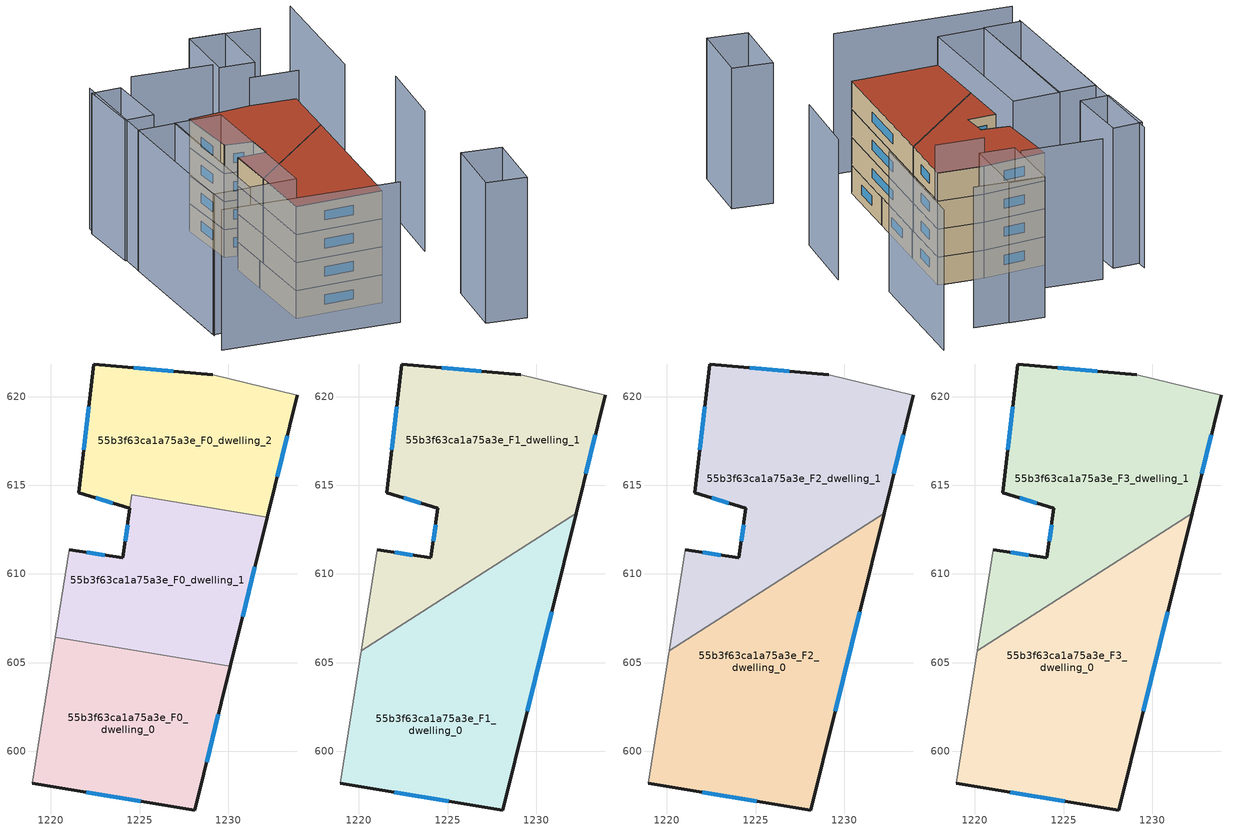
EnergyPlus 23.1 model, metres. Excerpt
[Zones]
55b3f63ca1a75a3e_F0_dwelling_0
 floor ground (EU_floor_Construction): 1230.11,604.8 1228.11,596.68 1218.95,598.2 1220.24,606.43 z0
 wall outside (EU_wall_Construction): 1218.95,598.2 1228.11,596.68 1230.11,604.8 z0:3
 wall to 55b3f63ca1a75a3e_F0_dwelling_1 (EU_wall_Construction): 1230.11,604.8 1220.24,606.43 z0:3
 wall adiabatic (EU_wall_Construction): 1220.24,606.43 1218.95,598.2 z0:3
 window (EU_Window_Construction): 1228.78,599.39 1229.44,602.09 / 1222,597.7 1225.05,597.19 z1:2
55b3f63ca1a75a3e_F0_dwelling_1
 floor ground (EU_floor_Construction): 1232.19,613.21 1230.11,604.8 1220.24,606.43 1221.02,611.35 1224.06,610.92 1224.55,614.47 z0
 wall outside (EU_wall_Construction): 1230.11,604.8 1232.19,613.21 / 1224.45,613.71 1224.06,610.92 1221.02,611.35 z0:3
 wall adiabatic (EU_wall_Construction): 1221.02,611.35 1220.24,606.43 z0:3
 wall to 55b3f63ca1a75a3e_F0_dwelling_2 (EU_wall_Construction): 1232.19,613.21 1224.56,614.47 / 1224.55,614.47 1224.45,613.71 z0:3
 window (EU_Window_Construction): 1230.8,607.6 1231.5,610.4 / 1223.04,611.07 1222.03,611.21 / 1224.32,612.78 1224.19,611.85 z1:2
55b3f63ca1a75a3e_F0_dwelling_2
 floor ground (EU_floor_Construction): 1233.89,620.07 1232.19,613.21 1224.55,614.47 1224.45,613.71 1221.58,614.57 1222.42,621.84 1229.14,621.22 z0
 wall outside (EU_wall_Construction): 1229.14,621.22 1222.42,621.84 1221.58,614.57 1224.45,613.71 / 1232.19,613.21 1233.89,620.07 z0:3
 wall adiabatic (EU_wall_Construction): 1233.89,620.07 1229.14,621.22 z0:3
 window (EU_Window_Construction): 1226.9,621.43 1224.66,621.64 / 1232.76,615.5 1233.32,617.79 / 1222.53,614.29 1223.49,614 / 1222.14,619.42 1221.86,617 z1:2
55b3f63ca1a75a3e_F1_dwelling_0
 floor to 55b3f63ca1a75a3e_F0_dwelling_0 (EU_floor_Construction): 1230.11,604.8 1228.11,596.68 1218.95,598.2 1220.12,605.66 1221.11,606.29 z3
 floor to 55b3f63ca1a75a3e_F0_dwelling_1 (EU_floor_Construction): 1232.19,613.21 1230.11,604.8 1221.11,606.29 1231.95,613.25 z3
 floor to 55b3f63ca1a75a3e_F0_dwelling_2 (EU_floor_Construction): 1232.25,613.44 1232.19,613.21 1231.95,613.25 z3
 wall outside (EU_wall_Construction): 1218.95,598.2 1228.11,596.68 1232.25,613.44 z3:6
 wall to 55b3f63ca1a75a3e_F1_dwelling_1 (EU_wall_Construction): 1232.25,613.44 1220.12,605.66 z3:6
 wall adiabatic (EU_wall_Construction): 1220.12,605.66 1218.95,598.2 z3:6
 window (EU_Window_Construction): 1229.49,602.27 1230.87,607.85 / 1222,597.7 1225.05,597.19 z4:5
55b3f63ca1a75a3e_F1_dwelling_1
 floor to 55b3f63ca1a75a3e_F0_dwelling_1 (EU_floor_Construction): 1231.95,613.25 1221.11,606.29 1220.24,606.43 1221.02,611.35 1224.06,610.92 1224.56,614.47 z3
 floor to 55b3f63ca1a75a3e_F0_dwelling_2 (EU_floor_Construction): 1233.89,620.07 1232.25,613.44 1231.95,613.25 1224.55,614.47 1224.45,613.71 1221.58,614.57 1222.42,621.84 1229.14,621.22 z3
 floor to 55b3f63ca1a75a3e_F0_dwelling_0 (EU_floor_Construction): 1221.11,606.29 1220.12,605.66 1220.24,606.43 z3
 wall outside (EU_wall_Construction): 1229.14,621.22 1222.42,621.84 1221.58,614.57 1224.45,613.71 1224.06,610.92 1221.02,611.35 / 1232.25,613.44 1233.89,620.07 z3:6
 wall adiabatic (EU_wall_Construction): 1221.02,611.35 1220.12,605.66 / 1233.89,620.07 1229.14,621.22 z3:6
 window (EU_Window_Construction): 1223.04,611.07 1222.03,611.21 / 1224.32,612.78 1224.19,611.85 / 1222.53,614.29 1223.49,614 / 1222.14,619.42 1221.86,617 / 1226.9,621.43 1224.66,621.64 / 1232.79,615.65 1233.34,617.86 z4:5
55b3f63ca1a75a3e_F2_dwelling_0
 floor to 55b3f63ca1a75a3e_F1_dwelling_0 (EU_floor_Construction): 1232.25,613.44 1228.11,596.68 1218.95,598.2 1220.12,605.66 z6
 wall outside (EU_wall_Construction): 1218.95,598.2 1228.11,596.68 1232.25,613.44 z6:9
 wall to 55b3f63ca1a75a3e_F2_dwelling_1 (EU_wall_Construction): 1232.25,613.44 1220.12,605.66 z6:9
 wall adiabatic (EU_wall_Construction): 1220.12,605.66 1218.95,598.2 z6:9
 window (EU_Window_Construction): 1229.49,602.27 1230.87,607.85 / 1222,597.7 1225.05,597.19 z7:8
55b3f63ca1a75a3e_F2_dwelling_1
 floor to 55b3f63ca1a75a3e_F1_dwelling_1 (EU_floor_Construction): 1233.89,620.07 1232.25,613.44 1220.12,605.66 1221.02,611.35 1224.06,610.92 1224.45,613.71 1221.58,614.57 1222.42,621.84 1229.14,621.22 z6
 wall outside (EU_wall_Construction): 1229.14,621.22 1222.42,621.84 1221.58,614.57 1224.45,613.71 1224.06,610.92 1221.02,611.35 / 1232.25,613.44 1233.89,620.07 z6:9
 wall adiabatic (EU_wall_Construction): 1221.02,611.35 1220.12,605.66 / 1233.89,620.07 1229.14,621.22 z6:9
 window (EU_Window_Construction): 1223.04,611.07 1222.03,611.21 / 1224.32,612.78 1224.19,611.85 / 1222.53,614.29 1223.49,614 / 1222.14,619.42 1221.86,617 / 1226.9,621.43 1224.66,621.64 / 1232.79,615.65 1233.34,617.86 z7:8
55b3f63ca1a75a3e_F3_dwelling_0
 floor to 55b3f63ca1a75a3e_F2_dwelling_0 (EU_floor_Construction): 1232.25,613.44 1228.11,596.68 1218.95,598.2 1220.12,605.66 z9
 wall outside (EU_wall_Construction): 1218.95,598.2 1228.11,596.68 1232.25,613.44 z9:12
 wall to 55b3f63ca1a75a3e_F3_dwelling_1 (EU_wall_Construction): 1232.25,613.44 1220.12,605.66 z9:12
 wall adiabatic (EU_wall_Construction): 1220.12,605.66 1218.95,598.2 z9:12
 window (EU_Window_Construction): 1229.49,602.27 1230.87,607.85 / 1222,597.7 1225.05,597.19 z10:11
 roof outside (EU_roof_Construction): 1228.11,596.68 1232.25,613.44 1220.12,605.66 1218.95,598.2 z12
55b3f63ca1a75a3e_F3_dwelling_1
 floor to 55b3f63ca1a75a3e_F2_dwelling_1 (EU_floor_Construction): 1233.89,620.07 1232.25,613.44 1220.12,605.66 1221.02,611.35 1224.06,610.92 1224.45,613.71 1221.58,614.57 1222.42,621.84 1229.14,621.22 z9
 wall outside (EU_wall_Construction): 1229.14,621.22 1222.42,621.84 1221.58,614.57 1224.45,613.71 1224.06,610.92 1221.02,611.35 / 1232.25,613.44 1233.89,620.07 z9:12
 wall adiabatic (EU_wall_Construction): 1221.02,611.35 1220.12,605.66 / 1233.89,620.07 1229.14,621.22 z9:12
 window (EU_Window_Construction): 1223.04,611.07 1222.03,611.21 / 1224.32,612.78 1224.19,611.85 / 1222.53,614.29 1223.49,614 / 1222.14,619.42 1221.86,617 / 1226.9,621.43 1224.66,621.64 / 1232.79,615.65 1233.34,617.86 z10:11
 roof outside (EU_roof_Construction): 1232.25,613.44 1233.89,620.07 1229.14,621.22 1222.42,621.84 1221.58,614.57 1224.45,613.71 1224.06,610.92 1221.02,611.35 1220.12,605.66 z12
shading: 1238.71,604.81 1241.12,613.41 / 1208.62,595.98 1226.93,591.74 / 1214.71,627.86 1209.96,599.24 / 1238.69,618.75 1242.35,633.53 / 1234.15,620 1229.14,621.22 / 1227.9,625.85 1219.69,627.95 / 1236.85,630.69 1229.64,632.4 / 1239.94,593.16 1237.82,585.69 / 1237.82,585.69 1233.7,586.86 / 1233.7,586.86 1235.82,594.33 / 1235.82,594.33 1239.94,593.16 / 1221.7,615.34 1218.94,598.15 / 1218.94,598.15 1213.97,598.94 / 1213.97,598.94 1216.73,616.14 / 1216.73,616.14 1221.7,615.34 / 1210.01,599.53 1212.85,616.68 / 1212.85,616.68 1216.83,616.02 / 1216.83,616.02 1213.98,598.87 / 1213.98,598.87 1210.01,599.53 / 1217.32,626.32 1216.25,619 / 1216.25,619 1213.15,619.46 / 1213.15,619.46 1214.22,626.78 / 1214.22,626.78 1217.32,626.32 / 1228.02,624.87 1229.59,632.43 / 1229.59,632.43 1233.27,631.66 / 1233.27,631.66 1231.7,624.11 / 1231.7,624.11 1228.02,624.87 z0:15
[Building]
EU S2 Campaign: North Axis=0; Terrain=City; Solar Distribution=FullExterior
[Site:Location]
Bologna: Latitude=44.5; Longitude=11.25; Time Zone=1; Elevation=37
[SizingPeriod:WeatherFileDays]
AnnualSizingPeriod: Begin Month=1; Begin Day of Month=1; End Month=12; End Day of Month=31; Day of Week for Start Day=Monday; Use Weather File Daylight Saving Period=No; Use Weather File Rain and Snow Indicators=No
[MATERIAL]
EU_InternalMass_Material: Roughness=MediumRough; Thickness=0.1; Conductivity=1; Density=1800; Specific Heat=900; Thermal Absorptance=0.9; Solar Absorptance=0.7; Visible Absorptance=0.7
[MATERIAL:NOMASS] Roughness=MediumRough; Thermal Absorptance=0.9; Solar Absorptance=0.7; Visible Absorptance=0.7
Name | Thermal Resistance
EU_wall_NoMass | 0.937881
EU_roof_NoMass | 0.548572
EU_floor_NoMass | 0.71348
[WINDOWMATERIAL:SIMPLEGLAZINGSYSTEM]
EU_Window_SimpleGlazing: UFactor=4.25633; Solar Heat Gain Coefficient=0.85; Visible Transmittance=0.85
[CONSTRUCTION]
EU_wall_Construction: EU_wall_NoMass
EU_roof_Construction: EU_roof_NoMass
EU_floor_Construction: EU_floor_NoMass
EU_Window_Construction: EU_Window_SimpleGlazing
EU_InternalMass_Construction: EU_InternalMass_Material
[ZONE] Type=1; Multiplier=1; Ceiling Height=autocalculate; Floor Area=autocalculate; Part of Total Floor Area=Yes
Name | Volume
55b3f63ca1a75a3e_F0_dwelling_0 | 241.023
55b3f63ca1a75a3e_F1_dwelling_0; 55b3f63ca1a75a3e_F2_dwelling_0; 55b3f63ca1a75a3e_F3_dwelling_0 | 361.537
55b3f63ca1a75a3e_F0_dwelling_1 | 235.881
55b3f63ca1a75a3e_F1_dwelling_1; 55b3f63ca1a75a3e_F2_dwelling_1; 55b3f63ca1a75a3e_F3_dwelling_1 | 361.541
55b3f63ca1a75a3e_F0_dwelling_2 | 246.172
[INTERNALMASS] Construction=EU_InternalMass_Construction
Name | Zone or ZoneList | Surface Area
55b3f63ca1a75a3e_F0_dwelling_0_EU_InternalMass | 55b3f63ca1a75a3e_F0_dwelling_0 | 80.3409
55b3f63ca1a75a3e_F0_dwelling_1_EU_InternalMass | 55b3f63ca1a75a3e_F0_dwelling_1 | 78.6256
55b3f63ca1a75a3e_F0_dwelling_2_EU_InternalMass | 55b3f63ca1a75a3e_F0_dwelling_2 | 82.0557
55b3f63ca1a75a3e_F1_dwelling_0_EU_InternalMass | 55b3f63ca1a75a3e_F1_dwelling_0 | 120.512
55b3f63ca1a75a3e_F1_dwelling_1_EU_InternalMass | 55b3f63ca1a75a3e_F1_dwelling_1 | 120.512
55b3f63ca1a75a3e_F2_dwelling_0_EU_InternalMass | 55b3f63ca1a75a3e_F2_dwelling_0 | 120.512
55b3f63ca1a75a3e_F2_dwelling_1_EU_InternalMass | 55b3f63ca1a75a3e_F2_dwelling_1 | 120.512
55b3f63ca1a75a3e_F3_dwelling_0_EU_InternalMass | 55b3f63ca1a75a3e_F3_dwelling_0 | 120.512
55b3f63ca1a75a3e_F3_dwelling_1_EU_InternalMass | 55b3f63ca1a75a3e_F3_dwelling_1 | 120.512
[OTHEREQUIPMENT] Fuel Type=Electricity; Design Level Calculation Method=Watts/Area; Power per Zone Floor Area=1; Fraction Latent=0; Fraction Radiant=0; Fraction Lost=0; Carbon Dioxide Generation Rate=0; EndUse Subcategory=EU_Step8_InternalGains
Name | Zone or ZoneList or Space or SpaceList | Schedule
EU_Step8_InternalGain_55b3f63ca1a75a3e_F0_dwelling_0_f000 | 55b3f63ca1a75a3e_F0_dwelling_0 | EU_Step8_GainSchedule_55b3f63ca1a75a3e_F0_dwelling_0_f000
EU_Step8_InternalGain_55b3f63ca1a75a3e_F0_dwelling_1_f000 | 55b3f63ca1a75a3e_F0_dwelling_1 | EU_Step8_GainSchedule_55b3f63ca1a75a3e_F0_dwelling_1_f000
EU_Step8_InternalGain_55b3f63ca1a75a3e_F0_dwelling_2_f000 | 55b3f63ca1a75a3e_F0_dwelling_2 | EU_Step8_GainSchedule_55b3f63ca1a75a3e_F0_dwelling_2_f000
EU_Step8_InternalGain_55b3f63ca1a75a3e_F1_dwelling_0_f000 | 55b3f63ca1a75a3e_F1_dwelling_0 | EU_Step8_GainSchedule_55b3f63ca1a75a3e_F1_dwelling_0_f000
EU_Step8_InternalGain_55b3f63ca1a75a3e_F1_dwelling_1_f000 | 55b3f63ca1a75a3e_F1_dwelling_1 | EU_Step8_GainSchedule_55b3f63ca1a75a3e_F1_dwelling_1_f000
EU_Step8_InternalGain_55b3f63ca1a75a3e_F2_dwelling_0_f000 | 55b3f63ca1a75a3e_F2_dwelling_0 | EU_Step8_GainSchedule_55b3f63ca1a75a3e_F2_dwelling_0_f000
EU_Step8_InternalGain_55b3f63ca1a75a3e_F2_dwelling_1_f000 | 55b3f63ca1a75a3e_F2_dwelling_1 | EU_Step8_GainSchedule_55b3f63ca1a75a3e_F2_dwelling_1_f000
EU_Step8_InternalGain_55b3f63ca1a75a3e_F3_dwelling_0_f000 | 55b3f63ca1a75a3e_F3_dwelling_0 | EU_Step8_GainSchedule_55b3f63ca1a75a3e_F3_dwelling_0_f000
EU_Step8_InternalGain_55b3f63ca1a75a3e_F3_dwelling_1_f000 | 55b3f63ca1a75a3e_F3_dwelling_1 | EU_Step8_GainSchedule_55b3f63ca1a75a3e_F3_dwelling_1_f000
[ZONEVENTILATION:DESIGNFLOWRATE] Schedule=EU_AlwaysOn; Design Flow Rate Calculation Method=AirChanges/Hour; Air Changes per Hour=0.687892; Ventilation Type=Natural; Fan Pressure Rise=0; Fan Total Efficiency=1; Constant Term Coefficient=1; Temperature Term Coefficient=0; Velocity Term Coefficient=0; Velocity Squared Term Coefficient=0; Minimum Indoor Temperature=-100; Maximum Indoor Temperature=100; Delta Temperature=-100; Minimum Outdoor Temperature=-100; Maximum Outdoor Temperature=100; Maximum Wind Speed=40
Name | Zone or ZoneList or Space or SpaceList
EU_ConstantAir_55b3f63ca1a75a3e_F0_dwelling_0 | 55b3f63ca1a75a3e_F0_dwelling_0
EU_ConstantAir_55b3f63ca1a75a3e_F0_dwelling_1 | 55b3f63ca1a75a3e_F0_dwelling_1
EU_ConstantAir_55b3f63ca1a75a3e_F0_dwelling_2 | 55b3f63ca1a75a3e_F0_dwelling_2
EU_ConstantAir_55b3f63ca1a75a3e_F1_dwelling_0 | 55b3f63ca1a75a3e_F1_dwelling_0
EU_ConstantAir_55b3f63ca1a75a3e_F1_dwelling_1 | 55b3f63ca1a75a3e_F1_dwelling_1
EU_ConstantAir_55b3f63ca1a75a3e_F2_dwelling_0 | 55b3f63ca1a75a3e_F2_dwelling_0
EU_ConstantAir_55b3f63ca1a75a3e_F2_dwelling_1 | 55b3f63ca1a75a3e_F2_dwelling_1
EU_ConstantAir_55b3f63ca1a75a3e_F3_dwelling_0 | 55b3f63ca1a75a3e_F3_dwelling_0
EU_ConstantAir_55b3f63ca1a75a3e_F3_dwelling_1 | 55b3f63ca1a75a3e_F3_dwelling_1
[HVACTEMPLATE:THERMOSTAT] Constant Heating Setpoint=20; Constant Cooling Setpoint=50
EU_HeatOnly_55b3f63ca1a75a3e_F0_dwelling_0; EU_HeatOnly_55b3f63ca1a75a3e_F0_dwelling_1; EU_HeatOnly_55b3f63ca1a75a3e_F0_dwelling_2; EU_HeatOnly_55b3f63ca1a75a3e_F1_dwelling_0; EU_HeatOnly_55b3f63ca1a75a3e_F1_dwelling_1; EU_HeatOnly_55b3f63ca1a75a3e_F2_dwelling_0; EU_HeatOnly_55b3f63ca1a75a3e_F2_dwelling_1; EU_HeatOnly_55b3f63ca1a75a3e_F3_dwelling_0; EU_HeatOnly_55b3f63ca1a75a3e_F3_dwelling_1
[HVACTEMPLATE:ZONE:IDEALLOADSAIRSYSTEM] System Availability Schedule=EU_AlwaysOn; Maximum Heating Supply Air Temperature=50; Minimum Cooling Supply Air Temperature=13; Maximum Heating Supply Air Humidity Ratio=0.0156; Minimum Cooling Supply Air Humidity Ratio=0.0077; Heating Limit=NoLimit; Cooling Limit=NoLimit; Heating Availability Schedule=EU_AlwaysOn; Cooling Availability Schedule=EU_CoolingOff; Dehumidification Control Type=ConstantSensibleHeatRatio; Cooling Sensible Heat Ratio=0.7; Dehumidification Setpoint=60; Humidification Control Type=None; Humidification Setpoint=30; Outdoor Air Method=None; Outdoor Air Flow Rate per Person=0.00944; Outdoor Air Flow Rate per Zone Floor Area=0; Outdoor Air Flow Rate per Zone=0; Demand Controlled Ventilation Type=None; Outdoor Air Economizer Type=NoEconomizer; Heat Recovery Type=None; Sensible Heat Recovery Effectiveness=0.7; Latent Heat Recovery Effectiveness=0.65
Name | Template Thermostat
55b3f63ca1a75a3e_F0_dwelling_0 | EU_HeatOnly_55b3f63ca1a75a3e_F0_dwelling_0
55b3f63ca1a75a3e_F0_dwelling_1 | EU_HeatOnly_55b3f63ca1a75a3e_F0_dwelling_1
55b3f63ca1a75a3e_F0_dwelling_2 | EU_HeatOnly_55b3f63ca1a75a3e_F0_dwelling_2
55b3f63ca1a75a3e_F1_dwelling_0 | EU_HeatOnly_55b3f63ca1a75a3e_F1_dwelling_0
55b3f63ca1a75a3e_F1_dwelling_1 | EU_HeatOnly_55b3f63ca1a75a3e_F1_dwelling_1
55b3f63ca1a75a3e_F2_dwelling_0 | EU_HeatOnly_55b3f63ca1a75a3e_F2_dwelling_0
55b3f63ca1a75a3e_F2_dwelling_1 | EU_HeatOnly_55b3f63ca1a75a3e_F2_dwelling_1
55b3f63ca1a75a3e_F3_dwelling_0 | EU_HeatOnly_55b3f63ca1a75a3e_F3_dwelling_0
55b3f63ca1a75a3e_F3_dwelling_1 | EU_HeatOnly_55b3f63ca1a75a3e_F3_dwelling_1
[SIZING:ZONE] Zone Cooling Design Supply Air Temperature Input Method=SupplyAirTemperature; Zone Cooling Design Supply Air Temperature=13; Zone Heating Design Supply Air Temperature Input Method=SupplyAirTemperature; Zone Heating Design Supply Air Temperature=50; Zone Cooling Design Supply Air Humidity Ratio=0.008; Zone Heating Design Supply Air Humidity Ratio=0.008; Cooling Design Air Flow Method=DesignDay; Cooling Design Air Flow Rate=0; Cooling Minimum Air Flow per Zone Floor Area=0.000762; Cooling Minimum Air Flow=0; Cooling Minimum Air Flow Fraction=0.2; Heating Design Air Flow Method=DesignDay; Heating Design Air Flow Rate=0; Heating Maximum Air Flow per Zone Floor Area=0.002032; Heating Maximum Air Flow=0.141576; Heating Maximum Air Flow Fraction=0.3; Account for Dedicated Outdoor Air System=No; Dedicated Outdoor Air System Control Strategy=NeutralSupplyAir; Dedicated Outdoor Air Low Setpoint Temperature for Design=autosize; Dedicated Outdoor Air High Setpoint Temperature for Design=autosize; Zone Load Sizing Method=Sensible Load Only No Latent Load; Zone Latent Cooling Design Supply Air Humidity Ratio Input Method=HumidityRatioDifference; Zone Cooling Design Supply Air Humidity Ratio Difference=0.005; Zone Latent Heating Design Supply Air Humidity Ratio Input Method=HumidityRatioDifference; Zone Humidification Design Supply Air Humidity Ratio Difference=0.005
55b3f63ca1a75a3e_F0_dwelling_0; 55b3f63ca1a75a3e_F0_dwelling_1; 55b3f63ca1a75a3e_F0_dwelling_2; 55b3f63ca1a75a3e_F1_dwelling_0; 55b3f63ca1a75a3e_F1_dwelling_1; 55b3f63ca1a75a3e_F2_dwelling_0; 55b3f63ca1a75a3e_F2_dwelling_1; 55b3f63ca1a75a3e_F3_dwelling_0; 55b3f63ca1a75a3e_F3_dwelling_1
[SCHEDULE:CONSTANT]
Name | Hourly Value
EU_AlwaysOn | 1
EU_CoolingOff | 0
[SCHEDULE:FILE] Column Number=1; Rows to Skip at Top=0; Number of Hours of Data=8760; Column Separator=Comma; Interpolate to Timestep=No; Minutes per Item=60; Adjust Schedule for Daylight Savings=Yes
Name | File
EU_Step8_GainSchedule_55b3f63ca1a75a3e_F0_dwelling_0_f000 | ../../schedules/55b3f63ca1a75a3e/55b3f63ca1a75a3e_F0_dwelling_0_f000_gain.csv
EU_Step8_GainSchedule_55b3f63ca1a75a3e_F0_dwelling_1_f000 | ../../schedules/55b3f63ca1a75a3e/55b3f63ca1a75a3e_F0_dwelling_1_f000_gain.csv
EU_Step8_GainSchedule_55b3f63ca1a75a3e_F0_dwelling_2_f000 | ../../schedules/55b3f63ca1a75a3e/55b3f63ca1a75a3e_F0_dwelling_2_f000_gain.csv
EU_Step8_GainSchedule_55b3f63ca1a75a3e_F1_dwelling_0_f000 | ../../schedules/55b3f63ca1a75a3e/55b3f63ca1a75a3e_F1_dwelling_0_f000_gain.csv
EU_Step8_GainSchedule_55b3f63ca1a75a3e_F1_dwelling_1_f000 | ../../schedules/55b3f63ca1a75a3e/55b3f63ca1a75a3e_F1_dwelling_1_f000_gain.csv
EU_Step8_GainSchedule_55b3f63ca1a75a3e_F2_dwelling_0_f000 | ../../schedules/55b3f63ca1a75a3e/55b3f63ca1a75a3e_F2_dwelling_0_f000_gain.csv
EU_Step8_GainSchedule_55b3f63ca1a75a3e_F2_dwelling_1_f000 | ../../schedules/55b3f63ca1a75a3e/55b3f63ca1a75a3e_F2_dwelling_1_f000_gain.csv
EU_Step8_GainSchedule_55b3f63ca1a75a3e_F3_dwelling_0_f000 | ../../schedules/55b3f63ca1a75a3e/55b3f63ca1a75a3e_F3_dwelling_0_f000_gain.csv
EU_Step8_GainSchedule_55b3f63ca1a75a3e_F3_dwelling_1_f000 | ../../schedules/55b3f63ca1a75a3e/55b3f63ca1a75a3e_F3_dwelling_1_f000_gain.csv
